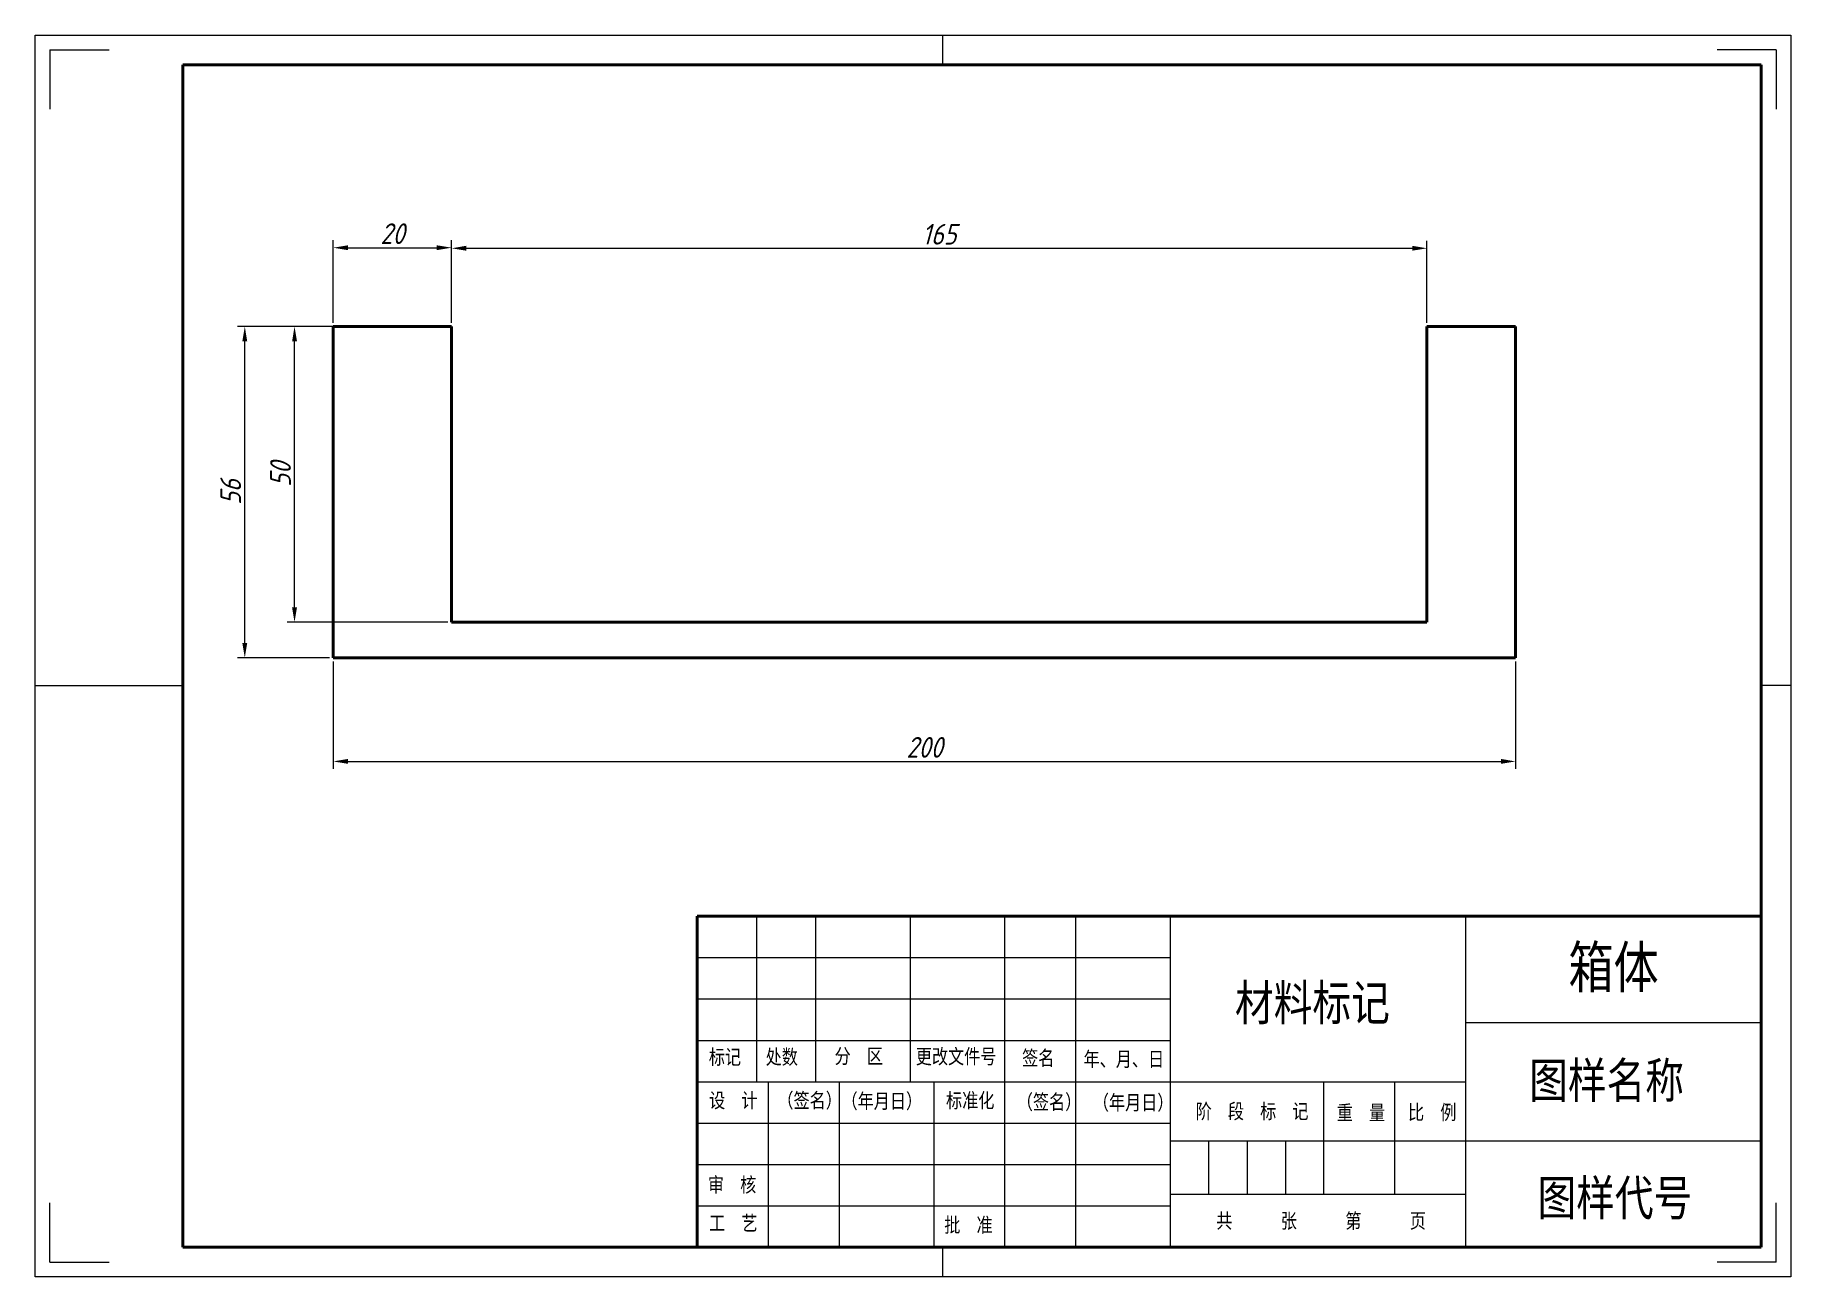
# Model space of a CAD drawing. Header units: millimetres. Extents: x 407 to 2497, y 506 to 1240.
# Drawn here: x 2199.8 to 2496.8, y 1030.4 to 1240.4 of the extents above; entities outside this region: 1.
import ezdxf

# ---------------------------------------------------------------- set-up
doc = ezdxf.new("R2010")
doc.units = ezdxf.units.MM
doc.layers.get('0').update_dxf_attribs({"lineweight": 50})
doc.layers.add('图框', color=7, linetype='Continuous')
doc.layers.add('标题栏', color=7, linetype='Continuous')
for name, color, linetype, lineweight in [('粗实线', 7, 'Continuous', 50), ('粗实线层', 7, 'Continuous', 50), ('细实线', 7, 'Continuous', 9)]:
    doc.layers.add(name, color=color, linetype=linetype, lineweight=lineweight)
doc.styles.get("Standard").update_dxf_attribs({"font": 'gbeitc.shx', "height": 3.5, "bigfont": 'gbcbig.shx'})
doc.styles.add('工程字-35', font='gbeitc.shx', dxfattribs={"width": 0.8, "height": 3.5, "bigfont": 'gbcbig.shx'})
doc.dimstyles.new('ISO-35', dxfattribs={"dimtxt": 3.5, "dimasz": 2.5, "dimexe": 1.25, "dimexo": 0.625, "dimtad": 1, "dimtoh": 1, "dimdsep": 46, "dimtxsty": 'Standard', "dimcen": 2.5, "dimadec": 0, "dimazin": 0, "dimtfac": 1, "dimtmove": 0, "dimatfit": 3, "dimfxl": 1, "dimarcsym": 0})

# ---------------------------------------------------------------- blocks, each defined once
blk = doc.blocks.new('*D135')
at = {"layer": 'Defpoints', "color": 0, "lineweight": 13}
for p in [(2250.22, 1135.07), (2450.22, 1135.07), (2450.22, 1117.53)]:
    blk.add_point(p, dxfattribs=at)
at = {"layer": '细实线', "color": 0, "lineweight": -2}
for p, q in [((2250.22, 1134.45), (2250.22, 1116.28)), ((2450.22, 1134.45), (2450.22, 1116.28)), ((2252.72, 1117.53), (2447.72, 1117.53))]:
    blk.add_line(p, q, dxfattribs=at)
at = {"layer": '细实线', "color": 0, "lineweight": 13}
for points in [[(2252.72, 1117.95), (2252.72, 1117.12), (2250.22, 1117.53)], [(2447.72, 1117.95), (2447.72, 1117.12), (2450.22, 1117.53)]]:
    blk.add_solid(points, dxfattribs=at)
at = {"layer": '细实线', "color": 0, "lineweight": 13, "insert": (2350.22, 1119.91), "char_height": 3.5, "attachment_point": 5}
blk.add_mtext('200', dxfattribs=at)
blk = doc.blocks.new('*D136')
at = {"layer": 'Defpoints', "color": 0, "lineweight": 13}
for p in [(2435.22, 1204.31), (2270.22, 1191.07), (2435.22, 1191.07)]:
    blk.add_point(p, dxfattribs=at)
at = {"layer": '细实线', "color": 0, "lineweight": -2}
for p, q in [((2270.22, 1191.7), (2270.22, 1205.56)), ((2272.72, 1204.31), (2432.72, 1204.31)), ((2435.22, 1191.7), (2435.22, 1205.56))]:
    blk.add_line(p, q, dxfattribs=at)
at = {"layer": '细实线', "color": 0, "lineweight": 13}
for points in [[(2272.72, 1204.73), (2272.72, 1203.9), (2270.22, 1204.31)], [(2432.72, 1204.73), (2432.72, 1203.9), (2435.22, 1204.31)]]:
    blk.add_solid(points, dxfattribs=at)
at = {"layer": '细实线', "color": 0, "lineweight": 13, "insert": (2352.72, 1206.69), "char_height": 3.5, "attachment_point": 5}
blk.add_mtext('165', dxfattribs=at)
blk = doc.blocks.new('*D138')
at = {"layer": 'Defpoints', "color": 0, "lineweight": 13}
for p in [(2270.22, 1204.41), (2250.22, 1191.07), (2270.22, 1191.07)]:
    blk.add_point(p, dxfattribs=at)
at = {"layer": '细实线', "color": 0, "lineweight": -2}
for p, q in [((2250.22, 1191.7), (2250.22, 1205.66)), ((2252.72, 1204.41), (2267.72, 1204.41)), ((2270.22, 1191.7), (2270.22, 1205.66))]:
    blk.add_line(p, q, dxfattribs=at)
at = {"layer": '细实线', "color": 0, "lineweight": 13}
for points in [[(2252.72, 1204.82), (2252.72, 1203.99), (2250.22, 1204.41)], [(2267.72, 1204.82), (2267.72, 1203.99), (2270.22, 1204.41)]]:
    blk.add_solid(points, dxfattribs=at)
at = {"layer": '细实线', "color": 0, "lineweight": 13, "insert": (2260.22, 1206.78), "char_height": 3.5, "attachment_point": 5}
blk.add_mtext('20', dxfattribs=at)
blk = doc.blocks.new('*D139')
at = {"layer": 'Defpoints', "color": 0, "lineweight": 13}
for p in [(2235.25, 1191.07), (2250.22, 1191.07), (2250.22, 1135.07)]:
    blk.add_point(p, dxfattribs=at)
at = {"layer": '细实线', "color": 0, "lineweight": -2}
for p, q in [((2249.6, 1191.07), (2234, 1191.07)), ((2235.25, 1137.57), (2235.25, 1188.57)), ((2249.6, 1135.07), (2234, 1135.07))]:
    blk.add_line(p, q, dxfattribs=at)
at = {"layer": '细实线', "color": 0, "lineweight": 13}
for points in [[(2234.83, 1188.57), (2235.66, 1188.57), (2235.25, 1191.07)], [(2234.83, 1137.57), (2235.66, 1137.57), (2235.25, 1135.07)]]:
    blk.add_solid(points, dxfattribs=at)
at = {"layer": '细实线', "color": 0, "lineweight": 13, "insert": (2232.87, 1163.07), "char_height": 3.5, "attachment_point": 5, "rotation": 90}
blk.add_mtext('56', dxfattribs=at)
blk = doc.blocks.new('*D140')
at = {"layer": 'Defpoints', "color": 0, "lineweight": 13}
for p in [(2243.66, 1191.07), (2270.22, 1191.07), (2270.22, 1141.07)]:
    blk.add_point(p, dxfattribs=at)
at = {"layer": '细实线', "color": 0, "lineweight": -2}
for p, q in [((2269.6, 1191.07), (2242.41, 1191.07)), ((2243.66, 1143.57), (2243.66, 1188.57)), ((2269.6, 1141.07), (2242.41, 1141.07))]:
    blk.add_line(p, q, dxfattribs=at)
at = {"layer": '细实线', "color": 0, "lineweight": 13}
for points in [[(2243.25, 1188.57), (2244.08, 1188.57), (2243.66, 1191.07)], [(2243.25, 1143.57), (2244.08, 1143.57), (2243.66, 1141.07)]]:
    blk.add_solid(points, dxfattribs=at)
at = {"layer": '细实线', "color": 0, "lineweight": 13, "insert": (2241.29, 1166.07), "char_height": 3.5, "attachment_point": 5, "rotation": 90}
blk.add_mtext('50', dxfattribs=at)

msp = doc.modelspace()

# ---------------------------------------------------------------- linework, layer by layer
at = {"layer": '图框'}
for p, q in [((2199.78, 1240.359), (2496.78, 1240.359)), ((2199.78, 1030.359), (2199.78, 1240.359)), ((2353.28, 1240.359), (2353.28, 1235.359)), ((2496.78, 1240.359), (2496.78, 1030.359)), ((2202.28, 1237.859), (2212.28, 1237.859)), ((2202.28, 1237.859), (2202.28, 1227.859)), ((2494.293, 1237.864), (2484.293, 1237.864)), ((2494.293, 1237.864), (2494.293, 1227.864)), ((2199.78, 1130.359), (2224.78, 1130.359)), ((2496.78, 1130.359), (2491.78, 1130.359)), ((2202.28, 1032.859), (2202.28, 1042.859)), ((2494.293, 1032.854), (2494.293, 1042.854)), ((2353.28, 1035.359), (2353.28, 1030.359)), ((2202.28, 1032.859), (2212.28, 1032.859)), ((2494.293, 1032.854), (2484.293, 1032.854)), ((2496.78, 1030.359), (2199.78, 1030.359))]:
    msp.add_line(p, q, dxfattribs=at)
at = {"layer": '标题栏'}
for p, q in [((2321.78, 1091.359), (2321.78, 1063.359)), ((2331.78, 1091.359), (2331.78, 1063.359)), ((2347.78, 1091.359), (2347.78, 1063.359)), ((2363.78, 1091.359), (2363.78, 1063.359)), ((2375.78, 1091.359), (2375.78, 1035.359)), ((2391.78, 1091.359), (2391.78, 1035.359)), ((2441.78, 1035.359), (2441.78, 1091.359)), ((2491.78, 1091.359), (2491.78, 1035.359)), ((2311.78, 1084.359), (2391.78, 1084.359)), ((2311.78, 1077.359), (2391.78, 1077.359)), ((2441.78, 1073.359), (2491.78, 1073.359)), ((2311.78, 1070.359), (2391.78, 1070.359)), ((2311.78, 1063.359), (2441.78, 1063.359)), ((2323.78, 1063.359), (2323.78, 1035.359)), ((2335.78, 1063.359), (2335.78, 1035.359)), ((2351.78, 1063.359), (2351.78, 1035.359)), ((2363.78, 1063.359), (2363.78, 1035.359)), ((2417.78, 1044.359), (2417.78, 1063.359)), ((2429.78, 1044.359), (2429.78, 1063.359)), ((2311.78, 1056.359), (2391.78, 1056.359)), ((2391.78, 1053.359), (2441.78, 1053.359)), ((2398.28, 1053.359), (2398.28, 1044.359)), ((2404.78, 1053.359), (2404.78, 1044.359)), ((2411.28, 1053.359), (2411.28, 1044.359)), ((2441.78, 1053.359), (2491.78, 1053.359)), ((2311.78, 1049.359), (2391.78, 1049.359)), ((2391.78, 1044.359), (2441.78, 1044.359)), ((2311.78, 1042.359), (2391.78, 1042.359)), ((2491.78, 1035.359), (2311.78, 1035.359))]:
    msp.add_line(p, q, dxfattribs=at)
at = {"layer": '粗实线'}
for p, q in [((2250.221, 1135.071), (2250.221, 1191.071)), ((2270.221, 1191.071), (2250.221, 1191.071)), ((2270.221, 1191.071), (2270.221, 1141.071)), ((2435.221, 1141.071), (2435.221, 1191.071)), ((2450.221, 1191.071), (2435.221, 1191.071)), ((2450.221, 1135.071), (2450.221, 1191.071)), ((2270.221, 1141.071), (2435.221, 1141.071)), ((2450.221, 1135.071), (2250.221, 1135.071))]:
    msp.add_line(p, q, dxfattribs=at)
at = {"layer": '粗实线层'}
for p, q in [((2224.78, 1235.359), (2491.78, 1235.359)), ((2224.78, 1035.359), (2224.78, 1235.359)), ((2491.78, 1235.359), (2491.78, 1035.359)), ((2311.78, 1091.359), (2491.78, 1091.359)), ((2311.78, 1035.359), (2311.78, 1091.359)), ((2491.78, 1035.359), (2224.78, 1035.359))]:
    msp.add_line(p, q, dxfattribs=at)

# ---------------------------------------------------------------- texts
at = {"insert": (407.457, 505.805), "char_height": 2.5, "width": 70.09204, "attachment_point": 1}
msp.add_mtext('\\A1;', dxfattribs=at)
at = {"layer": '标题栏', "width": 93.01929, "attachment_point": 1, "style": '工程字-35'}
for s, insert, char_height in [('{\\fSimSun|b0|i0|c134|p2;材料标记}', (2402.747, 1079.721), 6), ('{\\fSimSun|b0|i0|c134|p2;分\u3000区}', (2335.017, 1068.938), 2.5), ('{\\fSimSun|b0|i0|c134|p2;更改文件号}', (2348.751, 1068.884), 2.5), ('{\\fSimSun|b0|i0|c134|p2;标记}', (2313.734, 1068.799), 2.5), ('{\\fSimSun|b0|i0|c134|p2;处数}', (2323.356, 1068.814), 2.5), ('{\\fSimSun|b0|i0|c134|p2;签名}', (2366.736, 1068.626), 2.5), ('{\\fSimSun|b0|i0|c134|p2;年、月、日}', (2377.13, 1068.432), 2.5), ('{\\fSimSun|b0|i0|c134|p2;图样名称}', (2452.51, 1066.594), 6), ('{\\fSimSun|b0|i0|c134|p2;设\u3000计}', (2313.794, 1061.459), 2.5), ('{\\fSimSun|b0|i0|c134|p2;（签名）}', (2325.336, 1061.459), 2.5), ('{\\fSimSun|b0|i0|c134|p2;\u3000（年月日）}', (2333.461, 1061.345), 2.5), ('{\\fSimSun|b0|i0|c134|p2;标准化}', (2353.868, 1061.444), 2.5), ('{\\fSimSun|b0|i0|c134|p2;（签名）}', (2365.835, 1061.196), 2.5), ('{\\fSimSun|b0|i0|c134|p2;（年月日）}', (2378.703, 1061.096), 2.5), ('{\\fSimSun|b0|i0|c134|p2;阶\u3000段\u3000标\u3000记}', (2396.084, 1059.611), 2.5), ('{\\fSimSun|b0|i0|c134|p2;重\u3000量}', (2419.966, 1059.383), 2.5), ('{\\fSimSun|b0|i0|c134|p2;比\u3000例}', (2432.018, 1059.453), 2.5), ('{\\fSimSun|b0|i0|c134|p2;审\u3000核}', (2313.59, 1047.19), 2.5), ('{\\fSimSun|b0|i0|c134|p2;图样代号}', (2453.912, 1046.718), 6), ('{\\fSimSun|b0|i0|c134|p2;工\u3000艺}', (2313.794, 1040.704), 2.5), ('{\\fSimSun|b0|i0|c134|p2;批\u3000准}', (2353.562, 1040.386), 2.5), ('{\\fSimSun|b0|i0|c134|p2;共\u3000\u3000\u3000张\u3000\u3000\u3000第\u3000\u3000\u3000页}', (2399.577, 1041.086), 2.5)]:
    msp.add_mtext(s, dxfattribs=dict(at, insert=insert, char_height=char_height))
at = {"layer": '细实线', "lineweight": 13, "insert": (2466.78, 1082.359), "char_height": 7, "width": 50, "attachment_point": 5, "style": '工程字-35'}
msp.add_mtext('{\\fMicrosoft YaHei|b0|i0|c134|p34;箱体}', dxfattribs=at)

# ---------------------------------------------------------------- dimensions: what is measured, and where the dimension line sits
at = {"layer": '细实线', "lineweight": 13}
for base, p1, p2, picture, middle in [((2270.221, 1204.406), (2250.221, 1191.071), (2270.221, 1191.071), '*D138', (2260.221, 1206.781)), ((2435.221, 1204.314), (2270.221, 1191.071), (2435.221, 1191.071), '*D136', (2352.721, 1206.689)), ((2450.221, 1117.534), (2250.221, 1135.071), (2450.221, 1135.071), '*D135', (2350.221, 1119.909))]:
    dim = msp.add_linear_dim(base=base, p1=p1, p2=p2, dimstyle='ISO-35', dxfattribs=at)
    dim.commit()
    dim.dimension.update_dxf_attribs({"geometry": picture, "text_midpoint": middle})
for base, p1, p2, picture, middle in [((2235.247, 1191.071), (2250.221, 1135.071), (2250.221, 1191.071), '*D139', (2232.872, 1163.071)), ((2243.664, 1191.071), (2270.221, 1141.071), (2270.221, 1191.071), '*D140', (2241.289, 1166.071))]:
    dim = msp.add_linear_dim(base=base, p1=p1, p2=p2, angle=90, dimstyle='ISO-35', dxfattribs=at)
    dim.commit()
    dim.dimension.update_dxf_attribs({"geometry": picture, "text_midpoint": middle})

doc.saveas('drawing.dxf')
